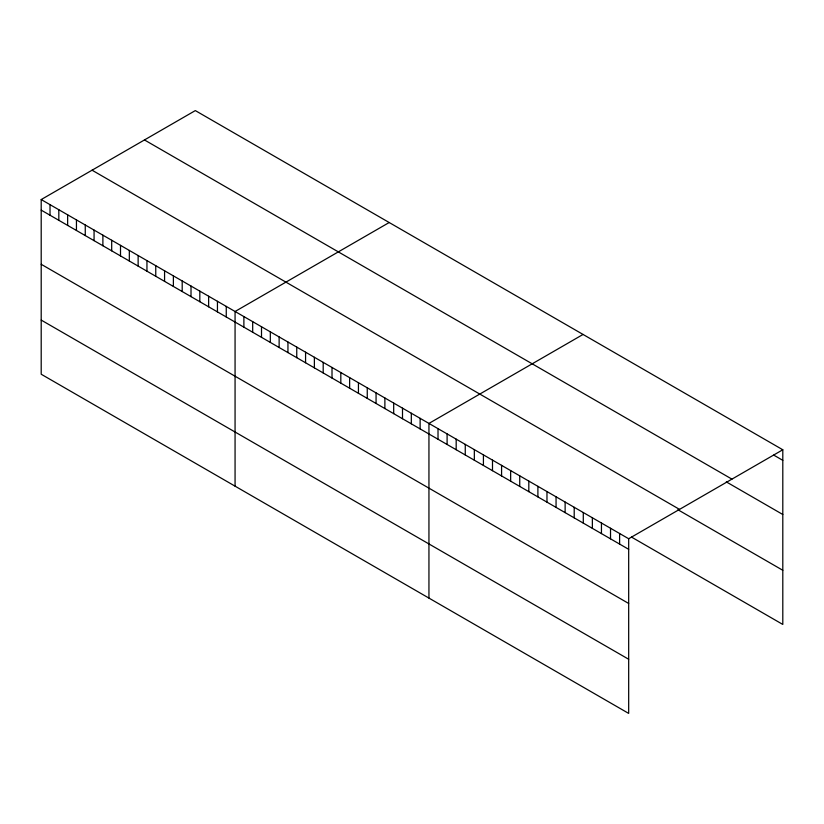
<?xml version="1.0" encoding="UTF-8"?>
<svg xmlns="http://www.w3.org/2000/svg" width="824" height="824" viewBox="0 0 824 824"><rect width="100%" height="100%" fill="white"/><g stroke="black" fill="none" stroke-linecap="round" stroke-linejoin="round"><path stroke-width="1.24" d="M41.2 199.562L628.681 538.741L628.681 713.409L41.2 374.23L41.2 199.562L195.319 110.591L782.8 449.77L782.8 624.438L631.483 537.073M389.186 222.521L235.067 311.493L235.067 486.16M583.052 334.451L428.943 423.423L428.943 598.09M628.681 538.741L782.8 449.77M773.726 455.095L782.8 460.338M144.458 139.946L731.939 479.135M726.304 481.875L782.8 514.495M92.061 170.197L679.543 509.387M677.884 509.716L782.8 570.28M41.2 210.13L628.681 549.32M41.2 264.288L628.681 603.467M41.2 320.083L628.681 659.262M619.607 533.499L619.607 544.077M610.522 528.266L610.522 538.834M601.448 523.024L601.448 533.591M592.363 517.781L592.363 528.349M583.289 512.538L583.289 523.106M574.204 507.296L574.204 517.863M565.13 502.053L565.13 512.621M556.056 496.81L556.056 507.378M546.971 491.567L546.971 502.135M537.897 486.325L537.897 496.893M528.812 481.082L528.812 491.65M519.738 475.839L519.738 486.418M510.653 470.597L510.653 481.175M501.579 465.354L501.579 475.932M492.495 460.122L492.495 470.689M483.42 454.879L483.42 465.447M474.336 449.636L474.336 460.204M465.261 444.394L465.261 454.961M456.177 439.151L456.177 449.719M447.102 433.908L447.102 444.476M438.018 428.665L438.018 439.233M420.127 418.334L420.127 428.902M411.32 413.246L411.32 423.814M402.503 408.158L402.503 418.726M393.687 403.07L393.687 413.648M384.88 397.982L384.88 408.56M376.063 392.894L376.063 403.472M367.257 387.805L367.257 398.383M358.44 382.717L358.44 393.295M349.633 377.629L349.633 388.207M340.817 372.551L340.817 383.119M332.01 367.463L332.01 378.031M323.193 362.375L323.193 372.942M314.377 357.286L314.377 367.854M305.57 352.198L305.57 362.766M296.753 347.11L296.753 357.678M287.947 342.022L287.947 352.59M279.13 336.934L279.13 347.501M270.323 331.845L270.323 342.413M261.507 326.757L261.507 337.325M252.69 321.669L252.69 332.237M243.883 316.581L243.883 327.149M226.26 306.404L226.26 316.972M217.443 301.316L217.443 311.884M208.637 296.228L208.637 306.806M199.82 291.14L199.82 301.718M191.013 286.052L191.013 296.63M182.197 280.963L182.197 291.542M173.38 275.875L173.38 286.453M164.573 270.787L164.573 281.365M155.757 265.709L155.757 276.277M146.95 260.621L146.95 271.189M138.133 255.533L138.133 266.101M129.327 250.445L129.327 261.012M120.51 245.356L120.51 255.924M111.693 240.268L111.693 250.836M102.887 235.18L102.887 245.748M94.07 230.092L94.07 240.66M85.263 225.004L85.263 235.571M76.447 219.915L76.447 230.483M67.64 214.827L67.64 225.395M58.823 209.739L58.823 220.307M50.017 204.651L50.017 215.219"/></g></svg>
